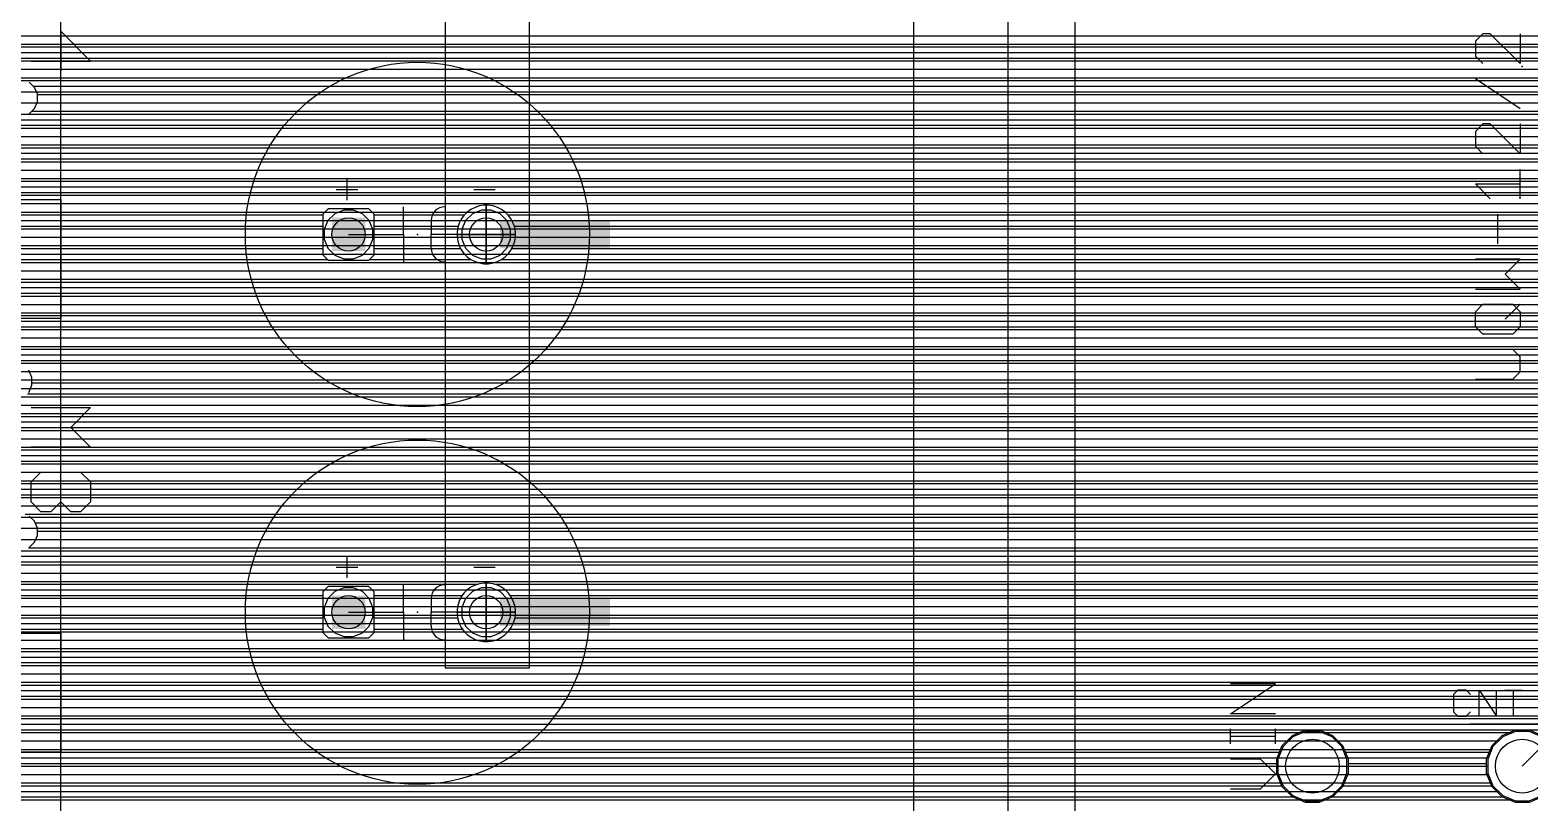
# Model space of a CAD drawing. Extents: x -0.45 to 6.54, y 0 to 7.98.
# Drawn here: x 1.946 to 4.091, y 1.207 to 2.312 of the extents above; entities that cross this region are included whole.
import ezdxf

# ---------------------------------------------------------------- set-up
doc = ezdxf.new("R2010")
doc.units = 0
for name, color, linetype in [('1', 22, 'CONTINUOUS'), ('15', 2, 'CONTINUOUS'), ('16', 175, 'CONTINUOUS'), ('17', 4, 'CONTINUOUS'), ('2', 3, 'CONTINUOUS'), ('21', 253, 'CONTINUOUS'), ('23', 7, 'CONTINUOUS')]:
    doc.layers.add(name, color=color, linetype=linetype)

# ---------------------------------------------------------------- blocks, each defined once
blk = doc.blocks.new('RECT')
blk.add_solid([(-0.5, -0.5), (0.5, -0.5), (-0.5, 0.5), (0.5, 0.5)])
blk = doc.blocks.new('SQUAREP')
blk.add_solid([(-0.5, -0.5), (0.5, -0.5), (-0.5, 0.5), (0.5, 0.5)])
blk = doc.blocks.new('ROUNDP')
blk.add_circle((0, 0), 0.5)

msp = doc.modelspace()

# ---------------------------------------------------------------- linework, layer by layer
at = {"layer": '1'}
for p, q in [((1.99, 0.2715), (1.99, 5.26)), ((3.44, 4.975), (3.44, 0.06875)), ((3.21, 1.09), (3.21, 2.82)), ((1.99, 2.304), (3.44, 2.304)), ((3.21, 2.304), (5.46, 2.304)), ((1.99, 2.292), (3.44, 2.292)), ((1.99, 2.28), (3.44, 2.28)), ((3.21, 2.292), (5.46, 2.292)), ((3.21, 2.28), (5.46, 2.28)), ((1.99, 2.268), (3.44, 2.268)), ((1.99, 2.256), (3.44, 2.256)), ((3.21, 2.268), (5.46, 2.268)), ((3.21, 2.256), (5.46, 2.256)), ((1.99, 2.244), (3.44, 2.244)), ((1.99, 2.232), (3.44, 2.232)), ((3.21, 2.244), (5.46, 2.244)), ((3.21, 2.232), (5.46, 2.232)), ((1.99, 2.22), (3.44, 2.22)), ((3.21, 2.22), (5.46, 2.22)), ((1.99, 2.208), (3.44, 2.208)), ((1.99, 2.196), (3.44, 2.196)), ((3.21, 2.208), (5.46, 2.208)), ((3.21, 2.196), (5.46, 2.196)), ((1.99, 2.184), (3.44, 2.184)), ((1.99, 2.172), (3.44, 2.172)), ((3.21, 2.184), (5.46, 2.184)), ((3.21, 2.172), (5.46, 2.172)), ((1.99, 2.16), (3.44, 2.16)), ((1.99, 2.148), (3.44, 2.148)), ((3.21, 2.16), (5.46, 2.16)), ((3.21, 2.148), (5.46, 2.148)), ((1.99, 2.136), (3.44, 2.136)), ((1.99, 2.124), (3.44, 2.124)), ((3.21, 2.136), (5.46, 2.136)), ((3.21, 2.124), (5.46, 2.124)), ((1.99, 2.112), (3.44, 2.112)), ((3.21, 2.112), (5.46, 2.112)), ((1.99, 2.1), (3.44, 2.1)), ((1.99, 2.088), (3.44, 2.088)), ((3.21, 2.1), (5.46, 2.1)), ((3.21, 2.088), (5.46, 2.088)), ((1.81, 2.07), (1.99, 2.07)), ((1.81, 2.064), (1.99, 2.064)), ((1.99, 2.076), (3.44, 2.076)), ((1.99, 2.07), (1.99, 1.9)), ((1.99, 2.064), (3.44, 2.064)), ((3.21, 2.076), (5.46, 2.076)), ((3.21, 2.064), (5.46, 2.064)), ((1.81, 2.048), (1.99, 2.048)), ((1.99, 2.052), (2.584797, 2.052)), ((1.99, 2.04), (2.56924, 2.04)), ((2.568941, 2.039701), (2.563646, 2.026918)), ((2.578724, 2.049484), (2.568941, 2.039701)), ((2.591507, 2.054779), (2.578724, 2.049484)), ((2.605343, 2.054779), (2.591507, 2.054779)), ((2.618126, 2.049484), (2.605343, 2.054779)), ((2.612053, 2.052), (3.44, 2.052)), ((2.62791, 2.039701), (2.618126, 2.049484)), ((2.627611, 2.04), (3.44, 2.04)), ((2.633205, 2.026918), (2.62791, 2.039701)), ((3.21, 2.052), (5.46, 2.052)), ((3.21, 2.04), (5.46, 2.04)), ((1.81, 2.032), (1.99, 2.032)), ((1.99, 2.028), (2.564094, 2.028)), ((2.563646, 2.026918), (2.563646, 2.013082)), ((2.632757, 2.028), (3.44, 2.028)), ((2.633205, 2.013082), (2.633205, 2.026918)), ((3.21, 2.028), (5.46, 2.028)), ((1.81, 2.016), (1.99, 2.016)), ((1.81, 2), (1.99, 2)), ((1.99, 2.016), (2.563646, 2.016)), ((1.99, 2.004), (2.567407, 2.004)), ((2.563646, 2.013082), (2.568941, 2.000299)), ((2.568941, 2.000299), (2.578724, 1.990515)), ((2.618126, 1.990515), (2.62791, 2.000299)), ((2.62791, 2.000299), (2.633205, 2.013082)), ((2.629443, 2.004), (3.44, 2.004)), ((2.633205, 2.016), (3.44, 2.016)), ((3.21, 2.016), (5.46, 2.016)), ((3.21, 2.004), (5.46, 2.004)), ((1.81, 1.984), (1.99, 1.984)), ((1.99, 1.992), (2.57724, 1.992)), ((1.99, 1.98), (3.44, 1.98)), ((2.578724, 1.990515), (2.591507, 1.98522)), ((2.591507, 1.98522), (2.605343, 1.98522)), ((2.605343, 1.98522), (2.618126, 1.990515)), ((2.619611, 1.992), (3.44, 1.992)), ((3.21, 1.992), (5.46, 1.992)), ((3.21, 1.98), (5.46, 1.98)), ((1.81, 1.968), (1.99, 1.968)), ((1.99, 1.968), (3.44, 1.968)), ((1.99, 1.956), (3.44, 1.956)), ((3.21, 1.968), (5.46, 1.968)), ((3.21, 1.956), (5.46, 1.956)), ((1.81, 1.952), (1.99, 1.952)), ((1.81, 1.936), (1.99, 1.936)), ((1.99, 1.944), (3.44, 1.944)), ((1.99, 1.932), (3.44, 1.932)), ((3.21, 1.944), (5.46, 1.944)), ((3.21, 1.932), (5.46, 1.932)), ((1.81, 1.92), (1.99, 1.92)), ((1.99, 1.92), (3.44, 1.92)), ((3.21, 1.92), (5.46, 1.92)), ((1.81, 1.904), (1.99, 1.904)), ((1.99, 1.9), (1.81, 1.9)), ((1.99, 1.908), (3.44, 1.908)), ((1.99, 1.896), (3.44, 1.896)), ((3.21, 1.908), (5.46, 1.908)), ((3.21, 1.896), (5.46, 1.896)), ((1.99, 1.884), (3.44, 1.884)), ((1.99, 1.872), (3.44, 1.872)), ((3.21, 1.884), (5.46, 1.884)), ((3.21, 1.872), (5.46, 1.872)), ((1.99, 1.86), (3.44, 1.86)), ((1.99, 1.848), (3.44, 1.848)), ((3.21, 1.86), (5.46, 1.86)), ((3.21, 1.848), (5.46, 1.848)), ((1.99, 1.836), (3.44, 1.836)), ((1.99, 1.824), (3.44, 1.824)), ((3.21, 1.836), (5.46, 1.836)), ((3.21, 1.824), (5.46, 1.824)), ((1.99, 1.812), (3.44, 1.812)), ((3.21, 1.812), (5.46, 1.812)), ((1.99, 1.8), (3.44, 1.8)), ((1.99, 1.788), (3.44, 1.788)), ((3.21, 1.8), (5.46, 1.8)), ((3.21, 1.788), (5.46, 1.788)), ((1.99, 1.776), (3.44, 1.776)), ((1.99, 1.764), (3.44, 1.764)), ((3.21, 1.776), (5.46, 1.776)), ((3.21, 1.764), (5.46, 1.764)), ((1.99, 1.752), (3.44, 1.752)), ((1.99, 1.74), (3.44, 1.74)), ((3.21, 1.752), (5.46, 1.752)), ((3.21, 1.74), (5.46, 1.74)), ((1.99, 1.728), (3.44, 1.728)), ((3.21, 1.728), (5.46, 1.728)), ((1.99, 1.716), (3.44, 1.716)), ((1.99, 1.704), (3.44, 1.704)), ((3.21, 1.716), (5.46, 1.716)), ((3.21, 1.704), (5.46, 1.704)), ((1.99, 1.692), (3.44, 1.692)), ((1.99, 1.68), (3.44, 1.68)), ((3.21, 1.692), (5.46, 1.692)), ((3.21, 1.68), (5.46, 1.68)), ((1.99, 1.668), (3.44, 1.668)), ((1.99, 1.656), (3.44, 1.656)), ((3.21, 1.668), (5.46, 1.668)), ((3.21, 1.656), (5.46, 1.656)), ((1.99, 1.644), (3.44, 1.644)), ((1.99, 1.632), (3.44, 1.632)), ((3.21, 1.644), (5.46, 1.644)), ((3.21, 1.632), (5.46, 1.632)), ((1.99, 1.62), (3.44, 1.62)), ((3.21, 1.62), (5.46, 1.62)), ((1.99, 1.608), (3.44, 1.608)), ((1.99, 1.596), (3.44, 1.596)), ((3.21, 1.608), (5.46, 1.608)), ((3.21, 1.596), (5.46, 1.596)), ((1.99, 1.584), (3.44, 1.584)), ((1.99, 1.572), (3.44, 1.572)), ((3.21, 1.584), (5.46, 1.584)), ((3.21, 1.572), (5.46, 1.572)), ((1.99, 1.56), (3.44, 1.56)), ((1.99, 1.548), (3.44, 1.548)), ((3.21, 1.56), (5.46, 1.56)), ((3.21, 1.548), (5.46, 1.548)), ((1.99, 1.536), (3.44, 1.536)), ((1.99, 1.524), (3.44, 1.524)), ((3.21, 1.536), (5.46, 1.536)), ((3.21, 1.524), (5.46, 1.524)), ((1.99, 1.512), (2.584797, 1.512)), ((2.578724, 1.509484), (2.568941, 1.499701)), ((2.591507, 1.514779), (2.578724, 1.509484)), ((2.605343, 1.514779), (2.591507, 1.514779)), ((2.618126, 1.509484), (2.605343, 1.514779)), ((2.612053, 1.512), (3.44, 1.512)), ((2.62791, 1.499701), (2.618126, 1.509484)), ((3.21, 1.512), (5.46, 1.512)), ((1.99, 1.5), (2.56924, 1.5)), ((1.99, 1.488), (2.564094, 1.488)), ((2.568941, 1.499701), (2.563646, 1.486918)), ((2.563646, 1.486918), (2.563646, 1.473082)), ((2.627611, 1.5), (3.44, 1.5)), ((2.633205, 1.486918), (2.62791, 1.499701)), ((2.632757, 1.488), (3.44, 1.488)), ((2.633205, 1.473082), (2.633205, 1.486918)), ((3.21, 1.5), (5.46, 1.5)), ((3.21, 1.488), (5.46, 1.488)), ((1.99, 1.476), (2.563646, 1.476)), ((1.99, 1.464), (2.567407, 1.464)), ((2.563646, 1.473082), (2.568941, 1.460299)), ((2.568941, 1.460299), (2.578724, 1.450515)), ((2.618126, 1.450515), (2.62791, 1.460299)), ((2.62791, 1.460299), (2.633205, 1.473082)), ((2.629443, 1.464), (3.44, 1.464)), ((2.633205, 1.476), (3.44, 1.476)), ((3.21, 1.476), (5.46, 1.476)), ((3.21, 1.464), (5.46, 1.464)), ((1.81, 1.45), (1.99, 1.45)), ((1.81, 1.44), (1.99, 1.44)), ((1.99, 1.452), (2.57724, 1.452)), ((1.99, 1.45), (1.99, 1.28)), ((1.99, 1.44), (3.44, 1.44)), ((2.578724, 1.450515), (2.591507, 1.44522)), ((2.591507, 1.44522), (2.605343, 1.44522)), ((2.605343, 1.44522), (2.618126, 1.450515)), ((2.619611, 1.452), (3.44, 1.452)), ((3.21, 1.452), (5.46, 1.452)), ((3.21, 1.44), (5.46, 1.44)), ((1.81, 1.424), (1.99, 1.424)), ((1.99, 1.428), (3.44, 1.428)), ((1.99, 1.416), (3.44, 1.416)), ((3.21, 1.428), (5.46, 1.428)), ((3.21, 1.416), (5.46, 1.416)), ((1.81, 1.408), (1.99, 1.408)), ((1.99, 1.404), (3.44, 1.404)), ((3.21, 1.404), (5.46, 1.404)), ((1.81, 1.392), (1.99, 1.392)), ((1.81, 1.376), (1.99, 1.376)), ((1.99, 1.392), (3.44, 1.392)), ((1.99, 1.38), (3.44, 1.38)), ((3.21, 1.392), (5.46, 1.392)), ((3.21, 1.38), (5.46, 1.38)), ((1.81, 1.36), (1.99, 1.36)), ((1.99, 1.368), (3.44, 1.368)), ((1.99, 1.356), (3.44, 1.356)), ((3.21, 1.368), (5.46, 1.368)), ((3.21, 1.356), (5.46, 1.356)), ((1.81, 1.344), (1.99, 1.344)), ((1.99, 1.344), (3.44, 1.344)), ((1.99, 1.332), (3.44, 1.332)), ((3.21, 1.344), (5.46, 1.344)), ((3.21, 1.332), (5.46, 1.332)), ((1.81, 1.328), (1.99, 1.328)), ((1.81, 1.312), (1.99, 1.312)), ((1.99, 1.32), (3.44, 1.32)), ((3.21, 1.32), (5.46, 1.32)), ((4.070176, 1.309386), (4.052025, 1.301867)), ((4.089823, 1.309386), (4.070176, 1.309386)), ((4.107975, 1.301867), (4.089823, 1.309386)), ((1.81, 1.296), (1.99, 1.296)), ((1.99, 1.308), (3.44, 1.308)), ((1.99, 1.296), (3.44, 1.296)), ((3.21, 1.308), (4.066831, 1.308)), ((3.21, 1.296), (4.046158, 1.296)), ((4.038133, 1.287975), (4.030614, 1.269823)), ((4.052025, 1.301867), (4.038133, 1.287975)), ((1.99, 1.28), (1.81, 1.28)), ((1.81, 1.28), (1.99, 1.28)), ((1.99, 1.284), (3.44, 1.284)), ((1.99, 1.272), (3.44, 1.272)), ((3.21, 1.284), (4.036486, 1.284)), ((3.21, 1.272), (4.031516, 1.272)), ((4.030614, 1.269823), (4.030614, 1.250176)), ((1.99, 1.26), (3.44, 1.26)), ((1.99, 1.248), (3.44, 1.248)), ((3.21, 1.26), (4.030614, 1.26)), ((3.21, 1.248), (4.031516, 1.248)), ((4.030614, 1.250176), (4.038133, 1.232025)), ((1.99, 1.236), (3.44, 1.236)), ((1.99, 1.224), (3.44, 1.224)), ((3.21, 1.236), (4.036486, 1.236)), ((3.21, 1.224), (4.046158, 1.224)), ((4.038133, 1.232025), (4.052025, 1.218133)), ((1.99, 1.212), (3.44, 1.212)), ((3.21, 1.212), (4.066831, 1.212)), ((4.052025, 1.218133), (4.070176, 1.210614)), ((4.070176, 1.210614), (4.089823, 1.210614)), ((4.089823, 1.210614), (4.107975, 1.218133))]:
    msp.add_line(p, q, dxfattribs=at)
at = {"layer": '15'}
msp.add_line((4.17, 1.35), (4.08, 1.26), dxfattribs=at)
at = {"layer": '16'}
for p, q in [((2.54, 1.4), (2.54, 3.14)), ((2.66, 3.14), (2.66, 1.4)), ((1.067428, 2.304), (6.362, 2.304)), ((2.54, 2.304), (2.66, 2.304)), ((1.056556, 2.288), (6.362, 2.288)), ((2.54, 2.292), (2.66, 2.292)), ((2.54, 2.28), (2.66, 2.28)), ((1.013701, 2.256), (6.362, 2.256)), ((1.040556, 2.272), (6.362, 2.272)), ((2.54, 2.268), (2.66, 2.268)), ((2.54, 2.256), (2.66, 2.256)), ((0.018, 2.24), (6.362, 2.24)), ((2.54, 2.244), (2.66, 2.244)), ((2.54, 2.232), (2.66, 2.232)), ((0.018, 2.224), (6.362, 2.224)), ((2.54, 2.22), (2.66, 2.22)), ((0.018, 2.208), (6.362, 2.208)), ((0.018, 2.192), (6.362, 2.192)), ((2.54, 2.208), (2.66, 2.208)), ((2.54, 2.196), (2.66, 2.196)), ((0.018, 2.176), (6.362, 2.176)), ((2.54, 2.184), (2.66, 2.184)), ((2.54, 2.172), (2.66, 2.172)), ((0.018, 2.16), (6.362, 2.16)), ((2.54, 2.16), (2.66, 2.16)), ((2.54, 2.148), (2.66, 2.148)), ((0.271022, 2.144), (6.362, 2.144)), ((0.296414, 2.128), (6.362, 2.128)), ((2.54, 2.136), (2.66, 2.136)), ((2.54, 2.124), (2.66, 2.124)), ((0.312414, 2.112), (6.362, 2.112)), ((2.54, 2.112), (2.66, 2.112)), ((0.321654, 2.096), (6.362, 2.096)), ((2.54, 2.1), (2.66, 2.1)), ((2.54, 2.088), (2.66, 2.088)), ((0.32826, 2.08), (6.362, 2.08)), ((0.332547, 2.064), (6.362, 2.064)), ((2.54, 2.076), (2.66, 2.076)), ((2.54, 2.064), (2.66, 2.064)), ((2.588642, 2.060751), (2.582387, 2.058719)), ((2.595137, 2.061779), (2.588642, 2.060751)), ((2.598424, 2.061779), (2.595137, 2.061779)), ((2.598424, 2.020001), (2.598424, 2.061779)), ((2.598426, 2.061779), (2.598426, 2.020001)), ((2.601713, 2.061779), (2.598426, 2.061779)), ((2.608209, 2.060751), (2.601713, 2.061779)), ((2.614463, 2.058719), (2.608209, 2.060751)), ((0.333, 2.048), (2.364795, 2.048)), ((2.37241, 2.056779), (2.364795, 2.049164)), ((2.364795, 2.049164), (2.364795, 1.990836)), ((2.430739, 2.056779), (2.37241, 2.056779)), ((2.438354, 2.049164), (2.430739, 2.056779)), ((2.438354, 1.990836), (2.438354, 2.049164)), ((2.438354, 2.048), (2.56734, 2.048)), ((2.54, 2.052), (2.66, 2.052)), ((2.54, 2.04), (2.66, 2.04)), ((2.562692, 2.041897), (2.559707, 2.036038)), ((2.566558, 2.047217), (2.562692, 2.041897)), ((2.571208, 2.051867), (2.566558, 2.047217)), ((2.576528, 2.055733), (2.571208, 2.051867)), ((2.582387, 2.058719), (2.576528, 2.055733)), ((2.598424, 2.048), (2.598426, 2.048)), ((2.620322, 2.055733), (2.614463, 2.058719)), ((2.625643, 2.051867), (2.620322, 2.055733)), ((2.630293, 2.047217), (2.625643, 2.051867)), ((2.62951, 2.048), (6.362, 2.048)), ((2.634158, 2.041897), (2.630293, 2.047217)), ((2.637144, 2.036038), (2.634158, 2.041897)), ((0.836305, 2.032), (2.364795, 2.032)), ((2.438354, 2.032), (2.558395, 2.032)), ((2.54, 2.028), (2.66, 2.028)), ((2.557674, 2.029783), (2.556646, 2.023288)), ((2.556646, 2.023288), (2.556646, 2.02)), ((2.556646, 2.02), (2.598424, 2.02)), ((2.598424, 2.019999), (2.556646, 2.019999)), ((2.556646, 2.019999), (2.556646, 2.016712)), ((2.556646, 2.016712), (2.557674, 2.010217)), ((2.559707, 2.036038), (2.557674, 2.029783)), ((2.598424, 2.032), (2.598426, 2.032)), ((2.598426, 2.020001), (2.598424, 2.020001)), ((2.598424, 2.02), (2.598424, 2.019999)), ((2.598424, 1.97822), (2.598424, 2.019999)), ((2.598424, 2.019999), (2.598426, 2.019999)), ((2.598426, 2.019999), (2.598426, 2.02)), ((2.598426, 2.02), (2.640205, 2.02)), ((2.598426, 2.019999), (2.598426, 1.97822)), ((2.640205, 2.019999), (2.598426, 2.019999)), ((2.639176, 2.029783), (2.637144, 2.036038)), ((2.638456, 2.032), (6.362, 2.032)), ((2.640205, 2.023288), (2.639176, 2.029783)), ((2.639176, 2.010217), (2.640205, 2.016712)), ((2.640205, 2.02), (2.640205, 2.023288)), ((2.640205, 2.016712), (2.640205, 2.019999)), ((0.843292, 2), (2.364795, 2)), ((0.8455, 2.016), (2.364795, 2.016)), ((2.438354, 2.016), (2.556758, 2.016)), ((2.438354, 2), (2.561725, 2)), ((2.54, 2.016), (2.66, 2.016)), ((2.54, 2.004), (2.66, 2.004)), ((2.557674, 2.010217), (2.559707, 2.003962)), ((2.559707, 2.003962), (2.562692, 1.998103)), ((2.562692, 1.998103), (2.566558, 1.992782)), ((2.598424, 2.016), (2.598426, 2.016)), ((2.598424, 2), (2.598426, 2)), ((2.630293, 1.992782), (2.634158, 1.998103)), ((2.634158, 1.998103), (2.637144, 2.003962)), ((2.635125, 2), (6.362, 2)), ((2.637144, 2.003962), (2.639176, 2.010217)), ((2.640092, 2.016), (6.362, 2.016)), ((0.82629, 1.984), (2.371631, 1.984)), ((2.364795, 1.990836), (2.37241, 1.98322)), ((2.37241, 1.98322), (2.430739, 1.98322)), ((2.430739, 1.98322), (2.438354, 1.990836)), ((2.431519, 1.984), (2.577052, 1.984)), ((2.54, 1.992), (2.66, 1.992)), ((2.54, 1.98), (2.66, 1.98)), ((2.566558, 1.992782), (2.571208, 1.988132)), ((2.571208, 1.988132), (2.576528, 1.984267)), ((2.576528, 1.984267), (2.582387, 1.981281)), ((2.582387, 1.981281), (2.588642, 1.979249)), ((2.588642, 1.979249), (2.595137, 1.97822)), ((2.595137, 1.97822), (2.598424, 1.97822)), ((2.598424, 1.984), (2.598426, 1.984)), ((2.598426, 1.97822), (2.601713, 1.97822)), ((2.601713, 1.97822), (2.608209, 1.979249)), ((2.608209, 1.979249), (2.614463, 1.981281)), ((2.614463, 1.981281), (2.620322, 1.984267)), ((2.619798, 1.984), (6.362, 1.984)), ((2.620322, 1.984267), (2.625643, 1.988132)), ((2.625643, 1.988132), (2.630293, 1.992782)), ((0.294914, 1.968), (6.362, 1.968)), ((2.54, 1.968), (2.66, 1.968)), ((2.54, 1.956), (2.66, 1.956)), ((0.018, 1.936), (6.362, 1.936)), ((0.266885, 1.952), (6.362, 1.952)), ((2.54, 1.944), (2.66, 1.944)), ((2.54, 1.932), (2.66, 1.932)), ((0.018, 1.92), (6.362, 1.92)), ((2.54, 1.92), (2.66, 1.92)), ((0.018, 1.904), (6.362, 1.904)), ((1.828876, 1.888), (6.362, 1.888)), ((2.54, 1.908), (2.66, 1.908)), ((2.54, 1.896), (2.66, 1.896)), ((1.847878, 1.872), (6.362, 1.872)), ((2.54, 1.884), (2.66, 1.884)), ((2.54, 1.872), (2.66, 1.872)), ((1.8505, 1.856), (6.362, 1.856)), ((2.54, 1.86), (2.66, 1.86)), ((2.54, 1.848), (2.66, 1.848)), ((1.842305, 1.84), (6.362, 1.84)), ((1.9485, 1.815669), (1.944161, 1.826144)), ((1.945049, 1.824), (6.362, 1.824)), ((2.54, 1.836), (2.66, 1.836)), ((2.54, 1.824), (2.66, 1.824)), ((1.944161, 1.793856), (1.9485, 1.804331)), ((1.9485, 1.804331), (1.9485, 1.815669)), ((1.9485, 1.808), (6.362, 1.808)), ((2.54, 1.812), (2.66, 1.812)), ((1.942305, 1.792), (6.362, 1.792)), ((2.54, 1.8), (2.66, 1.8)), ((2.54, 1.788), (2.66, 1.788)), ((1.076335, 1.776), (6.362, 1.776)), ((1.080622, 1.76), (6.362, 1.76)), ((2.54, 1.776), (2.66, 1.776)), ((2.54, 1.764), (2.66, 1.764)), ((1.083, 1.744), (6.362, 1.744)), ((2.54, 1.752), (2.66, 1.752)), ((2.54, 1.74), (2.66, 1.74)), ((1.083, 1.728), (6.362, 1.728)), ((2.54, 1.728), (2.66, 1.728)), ((1.076201, 1.696), (6.362, 1.696)), ((1.080488, 1.712), (6.362, 1.712)), ((2.54, 1.716), (2.66, 1.716)), ((2.54, 1.704), (2.66, 1.704)), ((1.068005, 1.68), (6.362, 1.68)), ((2.54, 1.692), (2.66, 1.692)), ((2.54, 1.68), (2.66, 1.68)), ((1.057556, 1.664), (6.362, 1.664)), ((2.54, 1.668), (2.66, 1.668)), ((2.54, 1.656), (2.66, 1.656)), ((1.015433, 1.632), (6.362, 1.632)), ((1.041556, 1.648), (6.362, 1.648)), ((2.54, 1.644), (2.66, 1.644)), ((2.54, 1.632), (2.66, 1.632)), ((0.018, 1.616), (6.362, 1.616)), ((2.54, 1.62), (2.66, 1.62)), ((0.018, 1.6), (6.362, 1.6)), ((2.54, 1.608), (2.66, 1.608)), ((2.54, 1.596), (2.66, 1.596)), ((0.018, 1.584), (6.362, 1.584)), ((0.018, 1.568), (6.362, 1.568)), ((2.54, 1.584), (2.66, 1.584)), ((2.54, 1.572), (2.66, 1.572)), ((0.018, 1.552), (6.362, 1.552)), ((2.54, 1.56), (2.66, 1.56)), ((2.54, 1.548), (2.66, 1.548)), ((0.018, 1.536), (6.362, 1.536)), ((2.54, 1.536), (2.66, 1.536)), ((2.54, 1.524), (2.66, 1.524)), ((0.268751, 1.52), (2.586332, 1.52)), ((0.295414, 1.504), (2.364795, 1.504)), ((2.37241, 1.516779), (2.364795, 1.509164)), ((2.364795, 1.509164), (2.364795, 1.450836)), ((2.430739, 1.516779), (2.37241, 1.516779)), ((2.438354, 1.509164), (2.430739, 1.516779)), ((2.438354, 1.450836), (2.438354, 1.509164)), ((2.438354, 1.504), (2.56422, 1.504)), ((2.54, 1.512), (2.66, 1.512)), ((2.562692, 1.501897), (2.559707, 1.496038)), ((2.566558, 1.507217), (2.562692, 1.501897)), ((2.571208, 1.511867), (2.566558, 1.507217)), ((2.576528, 1.515733), (2.571208, 1.511867)), ((2.582387, 1.518719), (2.576528, 1.515733)), ((2.588642, 1.520751), (2.582387, 1.518719)), ((2.595137, 1.521779), (2.588642, 1.520751)), ((2.598424, 1.521779), (2.595137, 1.521779)), ((2.598424, 1.480001), (2.598424, 1.521779)), ((2.598424, 1.52), (2.598426, 1.52)), ((2.598424, 1.504), (2.598426, 1.504)), ((2.598426, 1.521779), (2.598426, 1.480001)), ((2.601713, 1.521779), (2.598426, 1.521779)), ((2.608209, 1.520751), (2.601713, 1.521779)), ((2.614463, 1.518719), (2.608209, 1.520751)), ((2.610519, 1.52), (6.362, 1.52)), ((2.620322, 1.515733), (2.614463, 1.518719)), ((2.625643, 1.511867), (2.620322, 1.515733)), ((2.630293, 1.507217), (2.625643, 1.511867)), ((2.634158, 1.501897), (2.630293, 1.507217)), ((2.63263, 1.504), (6.362, 1.504)), ((2.637144, 1.496038), (2.634158, 1.501897)), ((0.311414, 1.488), (2.364795, 1.488)), ((2.438354, 1.488), (2.557392, 1.488)), ((2.54, 1.5), (2.66, 1.5)), ((2.54, 1.488), (2.66, 1.488)), ((2.557674, 1.489783), (2.556646, 1.483288)), ((2.556646, 1.483288), (2.556646, 1.48)), ((2.559707, 1.496038), (2.557674, 1.489783)), ((2.598424, 1.488), (2.598426, 1.488)), ((2.639176, 1.489783), (2.637144, 1.496038)), ((2.640205, 1.483288), (2.639176, 1.489783)), ((2.639458, 1.488), (6.362, 1.488)), ((2.640205, 1.48), (2.640205, 1.483288)), ((0.321077, 1.472), (2.364795, 1.472)), ((2.438354, 1.472), (2.557392, 1.472)), ((2.54, 1.476), (2.66, 1.476)), ((2.54, 1.464), (2.66, 1.464)), ((2.556646, 1.48), (2.598424, 1.48)), ((2.598424, 1.479999), (2.556646, 1.479999)), ((2.556646, 1.479999), (2.556646, 1.476712)), ((2.556646, 1.476712), (2.557674, 1.470217)), ((2.557674, 1.470217), (2.559707, 1.463962)), ((2.559707, 1.463962), (2.562692, 1.458103)), ((2.598426, 1.480001), (2.598424, 1.480001)), ((2.598424, 1.48), (2.598424, 1.479999)), ((2.598424, 1.43822), (2.598424, 1.479999)), ((2.598424, 1.479999), (2.598426, 1.479999)), ((2.598424, 1.472), (2.598426, 1.472)), ((2.598426, 1.479999), (2.598426, 1.48)), ((2.598426, 1.48), (2.640205, 1.48)), ((2.598426, 1.479999), (2.598426, 1.43822)), ((2.640205, 1.479999), (2.598426, 1.479999)), ((2.634158, 1.458103), (2.637144, 1.463962)), ((2.637144, 1.463962), (2.639176, 1.470217)), ((2.639176, 1.470217), (2.640205, 1.476712)), ((2.639458, 1.472), (6.362, 1.472)), ((2.640205, 1.476712), (2.640205, 1.479999)), ((0.327992, 1.456), (2.364795, 1.456)), ((0.332279, 1.44), (2.586331, 1.44)), ((2.364795, 1.450836), (2.37241, 1.44322)), ((2.37241, 1.44322), (2.430739, 1.44322)), ((2.430739, 1.44322), (2.438354, 1.450836)), ((2.438354, 1.456), (2.56422, 1.456)), ((2.54, 1.452), (2.66, 1.452)), ((2.54, 1.44), (2.66, 1.44)), ((2.562692, 1.458103), (2.566558, 1.452782)), ((2.566558, 1.452782), (2.571208, 1.448132)), ((2.571208, 1.448132), (2.576528, 1.444267)), ((2.576528, 1.444267), (2.582387, 1.441281)), ((2.582387, 1.441281), (2.588642, 1.439249)), ((2.588642, 1.439249), (2.595137, 1.43822)), ((2.595137, 1.43822), (2.598424, 1.43822)), ((2.598424, 1.456), (2.598426, 1.456)), ((2.598424, 1.44), (2.598426, 1.44)), ((2.598426, 1.43822), (2.601713, 1.43822)), ((2.601713, 1.43822), (2.608209, 1.439249)), ((2.608209, 1.439249), (2.614463, 1.441281)), ((2.610519, 1.44), (6.362, 1.44)), ((2.614463, 1.441281), (2.620322, 1.444267)), ((2.620322, 1.444267), (2.625643, 1.448132)), ((2.625643, 1.448132), (2.630293, 1.452782)), ((2.630293, 1.452782), (2.634158, 1.458103)), ((2.63263, 1.456), (6.362, 1.456)), ((0.333, 1.424), (6.362, 1.424)), ((2.54, 1.428), (2.66, 1.428)), ((2.54, 1.416), (2.66, 1.416)), ((0.840305, 1.408), (6.362, 1.408)), ((2.54, 1.404), (2.66, 1.404)), ((2.66, 1.4), (2.54, 1.4)), ((0.841635, 1.376), (6.362, 1.376)), ((0.8455, 1.392), (6.362, 1.392)), ((0.311914, 1.36), (6.362, 1.36)), ((0.295914, 1.344), (6.362, 1.344)), ((0.018, 1.312), (6.362, 1.312)), ((0.270156, 1.328), (6.362, 1.328)), ((3.769779, 1.311386), (3.750892, 1.303563)), ((3.790221, 1.311386), (3.769779, 1.311386)), ((3.809108, 1.303563), (3.790221, 1.311386)), ((4.069779, 1.311386), (4.050892, 1.303563)), ((4.090221, 1.311386), (4.069779, 1.311386)), ((4.109108, 1.303563), (4.090221, 1.311386)), ((0.018, 1.296), (3.743329, 1.296)), ((3.736437, 1.289108), (3.728614, 1.270221)), ((3.750892, 1.303563), (3.736437, 1.289108)), ((3.823563, 1.289108), (3.809108, 1.303563)), ((3.81667, 1.296), (4.043329, 1.296)), ((3.831386, 1.270221), (3.823563, 1.289108)), ((4.036437, 1.289108), (4.028614, 1.270221)), ((4.050892, 1.303563), (4.036437, 1.289108)), ((0.018, 1.28), (3.732665, 1.28)), ((3.728614, 1.270221), (3.728614, 1.249779)), ((3.827335, 1.28), (4.032665, 1.28)), ((3.831386, 1.249779), (3.831386, 1.270221)), ((4.028614, 1.270221), (4.028614, 1.249779)), ((1.838305, 1.264), (3.728614, 1.264)), ((1.849534, 1.248), (3.729351, 1.248)), ((3.728614, 1.249779), (3.736437, 1.230892)), ((3.823563, 1.230892), (3.831386, 1.249779)), ((3.830649, 1.248), (4.029351, 1.248)), ((3.831386, 1.264), (4.028614, 1.264)), ((4.028614, 1.249779), (4.036437, 1.230892)), ((1.849534, 1.232), (3.735978, 1.232)), ((3.736437, 1.230892), (3.750892, 1.216437)), ((3.809108, 1.216437), (3.823563, 1.230892)), ((3.824022, 1.232), (4.035978, 1.232)), ((4.036437, 1.230892), (4.050892, 1.216437)), ((1.931704, 1.216), (3.751947, 1.216)), ((3.750892, 1.216437), (3.769779, 1.208614)), ((3.769779, 1.208614), (3.790221, 1.208614)), ((3.790221, 1.208614), (3.809108, 1.216437)), ((3.808052, 1.216), (4.051947, 1.216)), ((4.050892, 1.216437), (4.069779, 1.208614)), ((4.069779, 1.208614), (4.090221, 1.208614)), ((4.090221, 1.208614), (4.109108, 1.216437))]:
    msp.add_line(p, q, dxfattribs=at)
at = {"layer": '2'}
for p, q in [((1.541477, 2.304), (6.304, 2.304)), ((1.477, 2.292), (6.304, 2.292)), ((1.477, 2.28), (6.304, 2.28)), ((1.477, 2.268), (6.304, 2.268)), ((1.477, 2.256), (6.304, 2.256)), ((1.477, 2.244), (6.304, 2.244)), ((1.952466, 2.230011), (1.945011, 2.237466)), ((1.950477, 2.232), (6.304, 2.232)), ((1.9565, 2.220271), (1.952466, 2.230011)), ((1.952466, 2.199989), (1.9565, 2.209729)), ((1.9565, 2.209729), (1.9565, 2.220271)), ((1.9565, 2.22), (6.304, 2.22)), ((1.945011, 2.192534), (1.952466, 2.199989)), ((1.948477, 2.196), (6.304, 2.196)), ((1.955784, 2.208), (6.304, 2.208)), ((1.477, 2.184), (6.304, 2.184)), ((1.477, 2.172), (6.304, 2.172)), ((1.477, 2.16), (6.304, 2.16)), ((1.477, 2.148), (6.304, 2.148)), ((1.477, 2.136), (6.304, 2.136)), ((1.477, 2.124), (6.304, 2.124)), ((1.477, 2.112), (6.304, 2.112)), ((1.477, 2.1), (6.304, 2.1)), ((1.477, 2.088), (6.304, 2.088)), ((1.477, 2.076), (6.304, 2.076)), ((1.477, 2.064), (6.304, 2.064)), ((1.477, 2.052), (2.387947, 2.052)), ((1.477, 2.04), (2.372389, 2.04)), ((2.37209, 2.039701), (2.366795, 2.026918)), ((2.381874, 2.049484), (2.37209, 2.039701)), ((2.394657, 2.054779), (2.381874, 2.049484)), ((2.408493, 2.054779), (2.394657, 2.054779)), ((2.421276, 2.049484), (2.408493, 2.054779)), ((2.415203, 2.052), (2.584797, 2.052)), ((2.431059, 2.039701), (2.421276, 2.049484)), ((2.43076, 2.04), (2.56924, 2.04)), ((2.436354, 2.026918), (2.431059, 2.039701)), ((2.568941, 2.039701), (2.563646, 2.026918)), ((2.578724, 2.049484), (2.568941, 2.039701)), ((2.591507, 2.054779), (2.578724, 2.049484)), ((2.605343, 2.054779), (2.591507, 2.054779)), ((2.618126, 2.049484), (2.605343, 2.054779)), ((2.612053, 2.052), (6.304, 2.052)), ((2.62791, 2.039701), (2.618126, 2.049484)), ((2.627611, 2.04), (6.304, 2.04)), ((2.633205, 2.026918), (2.62791, 2.039701)), ((1.477, 2.028), (2.367243, 2.028)), ((2.366795, 2.026918), (2.366795, 2.013082)), ((2.435906, 2.028), (2.564094, 2.028)), ((2.436354, 2.013082), (2.436354, 2.026918)), ((2.563646, 2.026918), (2.563646, 2.013082)), ((2.632757, 2.028), (6.304, 2.028)), ((2.633205, 2.013082), (2.633205, 2.026918)), ((1.477, 2.016), (2.366795, 2.016)), ((1.477, 2.004), (2.370557, 2.004)), ((2.366795, 2.013082), (2.37209, 2.000299)), ((2.37209, 2.000299), (2.381874, 1.990515)), ((2.421276, 1.990515), (2.431059, 2.000299)), ((2.431059, 2.000299), (2.436354, 2.013082)), ((2.432592, 2.004), (2.567407, 2.004)), ((2.436354, 2.016), (2.563646, 2.016)), ((2.563646, 2.013082), (2.568941, 2.000299)), ((2.568941, 2.000299), (2.578724, 1.990515)), ((2.618126, 1.990515), (2.62791, 2.000299)), ((2.62791, 2.000299), (2.633205, 2.013082)), ((2.629443, 2.004), (6.304, 2.004)), ((2.633205, 2.016), (6.304, 2.016)), ((1.477, 1.992), (2.380389, 1.992)), ((1.477, 1.98), (6.304, 1.98)), ((2.381874, 1.990515), (2.394657, 1.98522)), ((2.394657, 1.98522), (2.408493, 1.98522)), ((2.408493, 1.98522), (2.421276, 1.990515)), ((2.42276, 1.992), (2.57724, 1.992)), ((2.578724, 1.990515), (2.591507, 1.98522)), ((2.591507, 1.98522), (2.605343, 1.98522)), ((2.605343, 1.98522), (2.618126, 1.990515)), ((2.619611, 1.992), (6.304, 1.992)), ((1.477, 1.968), (6.304, 1.968)), ((1.477, 1.956), (6.304, 1.956)), ((1.477, 1.944), (6.304, 1.944)), ((1.477, 1.932), (6.304, 1.932)), ((1.477, 1.92), (6.304, 1.92)), ((1.477, 1.908), (6.304, 1.908)), ((1.477, 1.896), (6.304, 1.896)), ((1.833306, 1.884), (6.304, 1.884)), ((1.845713, 1.872), (6.304, 1.872)), ((1.845713, 1.848), (6.304, 1.848)), ((1.8485, 1.86), (6.304, 1.86)), ((1.477, 1.824), (6.304, 1.824)), ((1.833307, 1.836), (6.304, 1.836)), ((1.477, 1.812), (6.304, 1.812)), ((1.477, 1.8), (6.304, 1.8)), ((1.477, 1.788), (6.304, 1.788)), ((1.477, 1.776), (6.304, 1.776)), ((1.477, 1.764), (6.304, 1.764)), ((1.477, 1.752), (6.304, 1.752)), ((1.477, 1.74), (6.304, 1.74)), ((1.477, 1.728), (6.304, 1.728)), ((1.541477, 1.716), (6.304, 1.716)), ((1.5465, 1.704), (6.304, 1.704)), ((1.537477, 1.68), (6.304, 1.68)), ((1.54537, 1.692), (6.304, 1.692)), ((1.477, 1.668), (6.304, 1.668)), ((1.477, 1.656), (6.304, 1.656)), ((1.477, 1.644), (6.304, 1.644)), ((1.477, 1.632), (6.304, 1.632)), ((1.938892, 1.62), (6.304, 1.62)), ((1.952466, 1.610011), (1.945011, 1.617466)), ((1.9565, 1.600271), (1.952466, 1.610011)), ((1.952466, 1.579989), (1.9565, 1.589729)), ((1.953299, 1.608), (6.304, 1.608)), ((1.9565, 1.589729), (1.9565, 1.600271)), ((1.9565, 1.596), (6.304, 1.596)), ((1.943721, 1.572), (6.304, 1.572)), ((1.945011, 1.572534), (1.952466, 1.579989)), ((1.954127, 1.584), (6.304, 1.584)), ((1.477, 1.56), (6.304, 1.56)), ((1.477, 1.548), (6.304, 1.548)), ((1.477, 1.536), (6.304, 1.536)), ((1.477, 1.524), (6.304, 1.524)), ((1.477, 1.512), (2.387947, 1.512)), ((2.381874, 1.509484), (2.37209, 1.499701)), ((2.394657, 1.514779), (2.381874, 1.509484)), ((2.408493, 1.514779), (2.394657, 1.514779)), ((2.421276, 1.509484), (2.408493, 1.514779)), ((2.415203, 1.512), (2.584797, 1.512)), ((2.431059, 1.499701), (2.421276, 1.509484)), ((2.578724, 1.509484), (2.568941, 1.499701)), ((2.591507, 1.514779), (2.578724, 1.509484)), ((2.605343, 1.514779), (2.591507, 1.514779)), ((2.618126, 1.509484), (2.605343, 1.514779)), ((2.612053, 1.512), (6.304, 1.512)), ((2.62791, 1.499701), (2.618126, 1.509484)), ((1.477, 1.5), (2.372389, 1.5)), ((1.477, 1.488), (2.367243, 1.488)), ((2.37209, 1.499701), (2.366795, 1.486918)), ((2.366795, 1.486918), (2.366795, 1.473082)), ((2.43076, 1.5), (2.56924, 1.5)), ((2.436354, 1.486918), (2.431059, 1.499701)), ((2.435906, 1.488), (2.564094, 1.488)), ((2.436354, 1.473082), (2.436354, 1.486918)), ((2.568941, 1.499701), (2.563646, 1.486918)), ((2.563646, 1.486918), (2.563646, 1.473082)), ((2.627611, 1.5), (6.304, 1.5)), ((2.633205, 1.486918), (2.62791, 1.499701)), ((2.632757, 1.488), (6.304, 1.488)), ((2.633205, 1.473082), (2.633205, 1.486918)), ((1.477, 1.476), (2.366795, 1.476)), ((1.477, 1.464), (2.370557, 1.464)), ((2.366795, 1.473082), (2.37209, 1.460299)), ((2.37209, 1.460299), (2.381874, 1.450515)), ((2.421276, 1.450515), (2.431059, 1.460299)), ((2.431059, 1.460299), (2.436354, 1.473082)), ((2.432592, 1.464), (2.567407, 1.464)), ((2.436354, 1.476), (2.563646, 1.476)), ((2.563646, 1.473082), (2.568941, 1.460299)), ((2.568941, 1.460299), (2.578724, 1.450515)), ((2.618126, 1.450515), (2.62791, 1.460299)), ((2.62791, 1.460299), (2.633205, 1.473082)), ((2.629443, 1.464), (6.304, 1.464)), ((2.633205, 1.476), (6.304, 1.476)), ((1.477, 1.452), (2.380389, 1.452)), ((1.477, 1.44), (6.304, 1.44)), ((2.381874, 1.450515), (2.394657, 1.44522)), ((2.394657, 1.44522), (2.408493, 1.44522)), ((2.408493, 1.44522), (2.421276, 1.450515)), ((2.42276, 1.452), (2.57724, 1.452)), ((2.578724, 1.450515), (2.591507, 1.44522)), ((2.591507, 1.44522), (2.605343, 1.44522)), ((2.605343, 1.44522), (2.618126, 1.450515)), ((2.619611, 1.452), (6.304, 1.452)), ((1.477, 1.428), (6.304, 1.428)), ((1.477, 1.416), (6.304, 1.416)), ((1.477, 1.404), (6.304, 1.404)), ((1.477, 1.392), (6.304, 1.392)), ((1.477, 1.38), (6.304, 1.38)), ((1.477, 1.368), (6.304, 1.368)), ((1.477, 1.356), (6.304, 1.356)), ((1.477, 1.344), (6.304, 1.344)), ((1.477, 1.332), (6.304, 1.332)), ((1.477, 1.32), (6.304, 1.32)), ((3.770176, 1.309386), (3.752025, 1.301867)), ((3.789823, 1.309386), (3.770176, 1.309386)), ((3.807975, 1.301867), (3.789823, 1.309386)), ((4.070176, 1.309386), (4.052025, 1.301867)), ((4.089823, 1.309386), (4.070176, 1.309386)), ((4.107975, 1.301867), (4.089823, 1.309386)), ((1.477, 1.308), (3.766831, 1.308)), ((1.477, 1.296), (3.746158, 1.296)), ((3.738133, 1.287975), (3.730614, 1.269823)), ((3.752025, 1.301867), (3.738133, 1.287975)), ((3.793169, 1.308), (4.066831, 1.308)), ((3.821867, 1.287975), (3.807975, 1.301867)), ((3.813842, 1.296), (4.046158, 1.296)), ((3.829386, 1.269823), (3.821867, 1.287975)), ((4.038133, 1.287975), (4.030614, 1.269823)), ((4.052025, 1.301867), (4.038133, 1.287975)), ((1.477, 1.284), (3.736486, 1.284)), ((1.477, 1.272), (3.731516, 1.272)), ((3.730614, 1.269823), (3.730614, 1.250176)), ((3.823514, 1.284), (4.036486, 1.284)), ((3.828484, 1.272), (4.031516, 1.272)), ((3.829386, 1.250176), (3.829386, 1.269823)), ((4.030614, 1.269823), (4.030614, 1.250176)), ((1.839477, 1.26), (3.730614, 1.26)), ((1.84737, 1.248), (3.731516, 1.248)), ((3.730614, 1.250176), (3.738133, 1.232025)), ((3.821867, 1.232025), (3.829386, 1.250176)), ((3.828484, 1.248), (4.031516, 1.248)), ((3.829386, 1.26), (4.030614, 1.26)), ((4.030614, 1.250176), (4.038133, 1.232025)), ((1.843477, 1.224), (3.746158, 1.224)), ((1.8485, 1.236), (3.736486, 1.236)), ((3.738133, 1.232025), (3.752025, 1.218133)), ((3.807975, 1.218133), (3.821867, 1.232025)), ((3.813842, 1.224), (4.046158, 1.224)), ((3.823514, 1.236), (4.036486, 1.236)), ((4.038133, 1.232025), (4.052025, 1.218133)), ((1.477, 1.212), (3.766831, 1.212)), ((3.752025, 1.218133), (3.770176, 1.210614)), ((3.770176, 1.210614), (3.789823, 1.210614)), ((3.789823, 1.210614), (3.807975, 1.218133)), ((3.793169, 1.212), (4.066831, 1.212)), ((4.052025, 1.218133), (4.070176, 1.210614)), ((4.070176, 1.210614), (4.089823, 1.210614)), ((4.089823, 1.210614), (4.107975, 1.218133))]:
    msp.add_line(p, q, dxfattribs=at)
at = {"layer": '21'}
for p, q in [((3.345, 1.1), (3.345, 3.42)), ((2.032573, 2.267885), (1.990036, 2.310421)), ((1.990036, 2.310421), (1.990036, 2.253706)), ((4.023621, 2.306888), (4.012945, 2.296212)), ((4.012945, 2.296212), (4.012945, 2.27486)), ((4.034297, 2.306888), (4.023621, 2.306888)), ((4.077, 2.264185), (4.034297, 2.306888)), ((4.077, 2.306888), (4.077, 2.264185)), ((4.012945, 2.27486), (4.023621, 2.264185)), ((1.9475, 2.267885), (2.032573, 2.267885)), ((4.077, 2.19973), (4.012945, 2.242433)), ((4.023621, 2.177978), (4.012945, 2.167302)), ((4.012945, 2.167302), (4.012945, 2.145951)), ((4.034297, 2.177978), (4.023621, 2.177978)), ((4.077, 2.135275), (4.034297, 2.177978)), ((4.077, 2.177978), (4.077, 2.135275)), ((4.012945, 2.145951), (4.023621, 2.135275)), ((4.077, 2.07082), (4.077, 2.113523)), ((2.38389, 2.08439), (2.414583, 2.08439)), ((2.399236, 2.099736), (2.399236, 2.069043)), ((2.58074, 2.08439), (2.611433, 2.08439)), ((4.034297, 2.07082), (4.012945, 2.092171)), ((4.012945, 2.092171), (4.077, 2.092171)), ((2.480315, 2.02), (2.480315, 2.05937)), ((2.519685, 2.039685), (2.519685, 2.02)), ((4.044973, 2.006365), (4.044973, 2.049068)), ((2.401575, 2.02), (2.480315, 2.02)), ((2.480315, 2.02), (2.480315, 1.98063)), ((2.598425, 2.02), (2.519685, 2.02)), ((2.519685, 2.000315), (2.519685, 2.02)), ((4.077, 1.984613), (4.012945, 1.984613)), ((4.055648, 1.963261), (4.077, 1.984613)), ((4.077, 1.94191), (4.055648, 1.963261)), ((4.012945, 1.94191), (4.077, 1.94191)), ((4.012945, 1.909482), (4.023621, 1.920158)), ((4.012945, 1.888131), (4.012945, 1.909482)), ((4.023621, 1.920158), (4.066324, 1.920158)), ((4.055648, 1.898806), (4.077, 1.920158)), ((4.066324, 1.920158), (4.077, 1.909482)), ((4.077, 1.909482), (4.077, 1.888131)), ((4.023621, 1.877455), (4.012945, 1.888131)), ((4.077, 1.888131), (4.066324, 1.877455)), ((4.066324, 1.877455), (4.023621, 1.877455)), ((4.066324, 1.855703), (4.012945, 1.855703)), ((4.077, 1.845027), (4.066324, 1.855703)), ((4.077, 1.823676), (4.077, 1.845027)), ((4.066324, 1.813), (4.077, 1.823676)), ((4.012945, 1.813), (4.066324, 1.813)), ((1.9475, 1.7725), (2.032573, 1.7725)), ((2.032573, 1.7725), (2.004215, 1.744142)), ((2.004215, 1.744142), (2.032573, 1.715785)), ((2.032573, 1.715785), (1.9475, 1.715785)), ((1.9475, 1.666243), (1.961679, 1.680421)), ((2.018394, 1.680421), (2.032573, 1.666243)), ((1.9475, 1.637885), (1.9475, 1.666243)), ((1.990036, 1.637885), (1.990036, 1.652064)), ((2.032573, 1.666243), (2.032573, 1.637885)), ((1.961679, 1.623706), (1.9475, 1.637885)), ((1.990036, 1.637885), (1.975858, 1.623706)), ((2.004215, 1.623706), (1.990036, 1.637885)), ((2.032573, 1.637885), (2.018394, 1.623706)), ((1.975858, 1.623706), (1.961679, 1.623706)), ((2.018394, 1.623706), (2.004215, 1.623706)), ((2.399236, 1.559736), (2.399236, 1.529043)), ((2.38389, 1.54439), (2.414583, 1.54439)), ((2.58074, 1.54439), (2.611433, 1.54439)), ((2.480315, 1.48), (2.480315, 1.51937)), ((2.519685, 1.499685), (2.519685, 1.48)), ((2.401575, 1.48), (2.480315, 1.48)), ((2.480315, 1.48), (2.480315, 1.44063)), ((2.598425, 1.48), (2.519685, 1.48)), ((2.519685, 1.460315), (2.519685, 1.48)), ((3.662945, 1.33488), (3.727, 1.377583)), ((3.727, 1.377583), (3.662945, 1.377583)), ((3.987672, 1.368532), (3.9815, 1.36236)), ((3.9815, 1.36236), (3.9815, 1.337672)), ((4.000016, 1.368532), (3.987672, 1.368532)), ((4.006188, 1.36236), (4.000016, 1.368532)), ((4.018331, 1.3315), (4.018331, 1.368532)), ((4.018331, 1.368532), (4.043019, 1.3315)), ((4.043019, 1.3315), (4.043019, 1.368532)), ((4.055163, 1.368532), (4.079851, 1.368532)), ((4.067507, 1.3315), (4.067507, 1.368532)), ((3.727, 1.33488), (3.662945, 1.33488)), ((3.9815, 1.337672), (3.987672, 1.3315)), ((3.987672, 1.3315), (4.000016, 1.3315)), ((4.000016, 1.3315), (4.006188, 1.337672)), ((3.662945, 1.29191), (3.662945, 1.313261)), ((3.727, 1.29191), (3.727, 1.313261)), ((4.155, 1.32), (4.005, 1.32)), ((3.727, 1.302586), (3.662945, 1.302586)), ((3.705648, 1.270158), (3.662945, 1.270158)), ((3.727, 1.248806), (3.705648, 1.270158)), ((3.705648, 1.227455), (3.727, 1.248806)), ((3.662945, 1.227455), (3.705648, 1.227455))]:
    msp.add_line(p, q, dxfattribs=at)
for centre in [(2.5, 2.02), (2.5, 1.48)]:
    msp.add_circle(centre, 0.246063, dxfattribs=at)
for centre, start, end in [((2.53937, 2.039685), 90, 180), ((2.53937, 2.000315), 180, 270), ((2.53937, 1.499685), 90, 180), ((2.53937, 1.460315), 180, 270)]:
    msp.add_arc(centre, 0.019685, start, end, dxfattribs=at)
at = {"layer": '23'}
for p in [(4.08, 2.26), (2.5, 2.02), (2.5, 1.48)]:
    msp.add_point(p, dxfattribs=at)

# ---------------------------------------------------------------- block references
at = {"layer": '17', "xscale": 0.047559, "yscale": 0.047559}
for name, p in [('SQUAREP', (2.401575, 2.02)), ('ROUNDP', (2.401575, 2.02)), ('ROUNDP', (2.401575, 2.02)), ('SQUAREP', (2.401575, 2.02)), ('ROUNDP', (2.598425, 2.02)), ('ROUNDP', (2.598425, 2.02)), ('ROUNDP', (2.598425, 2.02)), ('ROUNDP', (2.598425, 2.02)), ('SQUAREP', (2.401575, 1.48)), ('ROUNDP', (2.401575, 1.48)), ('ROUNDP', (2.401575, 1.48)), ('SQUAREP', (2.401575, 1.48)), ('ROUNDP', (2.598425, 1.48)), ('ROUNDP', (2.598425, 1.48)), ('ROUNDP', (2.598425, 1.48)), ('ROUNDP', (2.598425, 1.48))]:
    msp.add_blockref(name, p, dxfattribs=at)
at = {"layer": '17', "xscale": 0.076772, "yscale": 0.076772, "rotation": 90}
for p in [(3.78, 1.26), (3.78, 1.26), (3.78, 1.26), (3.78, 1.26), (4.08, 1.26), (4.08, 1.26), (4.08, 1.26), (4.08, 1.26)]:
    msp.add_blockref('ROUNDP', p, dxfattribs=at)
at = {"layer": '21', "xscale": 0.15748, "yscale": 0.03937}
for p in [(2.69685, 2.02), (2.69685, 1.48)]:
    msp.add_blockref('RECT', p, dxfattribs=at)

doc.saveas('drawing.dxf')
